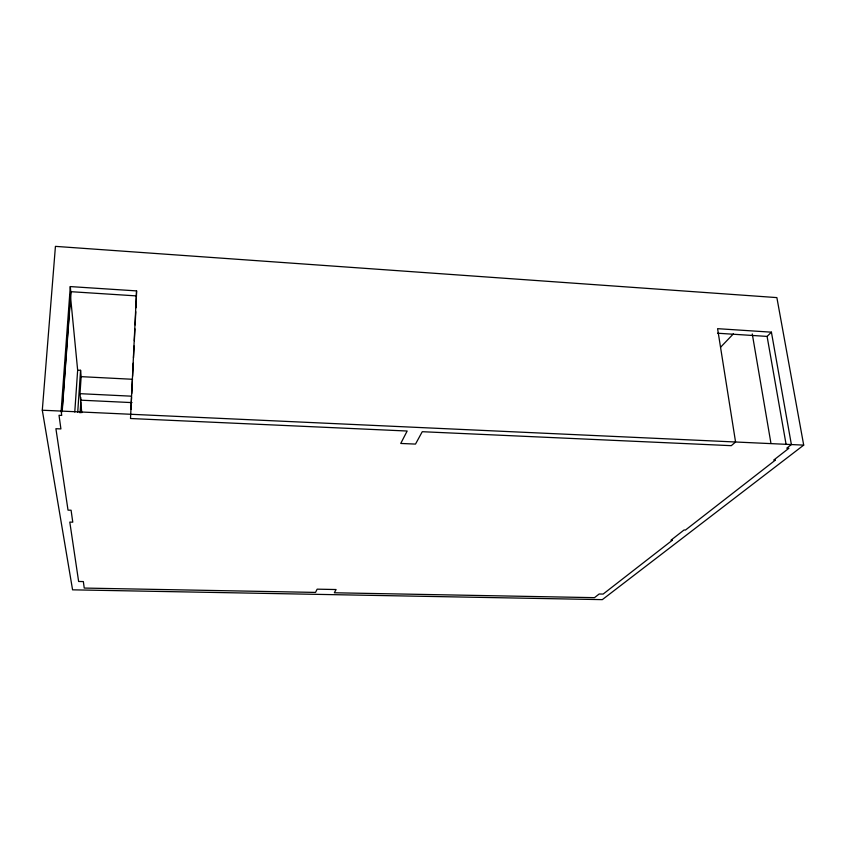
<?xml version="1.0" encoding="UTF-8"?>
<svg xmlns="http://www.w3.org/2000/svg" width="846" height="846" viewBox="0 0 846 846"><rect width="100%" height="100%" fill="white"/><g stroke="black" fill="none" stroke-linecap="round" stroke-linejoin="round"><path stroke-width="1.27" d="M135.973 307.775L136.576 290.897L70.292 286.583L61.134 411.082L61.716 415.407L59.019 415.291L60.912 428.922L55.91 428.711L68.018 510.127L71.085 510.223L72.777 522.172L69.795 522.088L78.625 581.477L83.352 581.572L84.23 588.065L315.526 592.412L317.134 589.165L336.095 589.535L334.339 592.771L594.495 597.657L599.169 593.998L603.135 594.072L672.369 540.224L670.984 540.192L684.054 529.987L685.472 530.04L775.37 460.108L773.794 460.044L788.895 448.274L786.759 448.179L791.38 444.562L771.415 332.171L717.588 328.671L735.565 442.003L731.293 445.673L422.26 431.703L415.502 444.087L400.74 443.452L407.169 431.026L130.506 418.516L136.576 290.897M130.961 409.295L131.542 397.43M131.743 393.475L132.388 380.288M132.589 376.333L133.245 363.146M133.499 357.869L134.091 346.003M134.345 340.727L134.937 328.861M135.127 324.906L135.783 311.73M77.726 412.15L80.571 370.305L77.652 370.146L70.408 295.402M132.018 402.611L80.634 400.169L80 393.676L81.153 376.65L80.571 370.305M80.634 400.169L80.804 397.567M80.095 412.901L80.973 399.735M74.776 412.013L77.652 370.146M62.001 411.463L70.778 291.68L70.292 286.583M62.17 411.791L70.948 291.891M42.3 410.215L55.434 246.366L776.871 297.602L803.7 445.123L602.331 599.634L72.576 589.831L42.3 410.215L803.7 445.123M720.655 347.156L733.387 333.874M717.524 333.218L767.1 336.412L771.415 332.171M80 393.676L131.468 396.182M81.153 376.65L132.568 379.283M70.778 291.68L136.566 295.91M767.1 336.412L786.071 444.277M752.274 333.948L770.918 443.145M80.761 402.21L81.776 412.721"/></g></svg>
